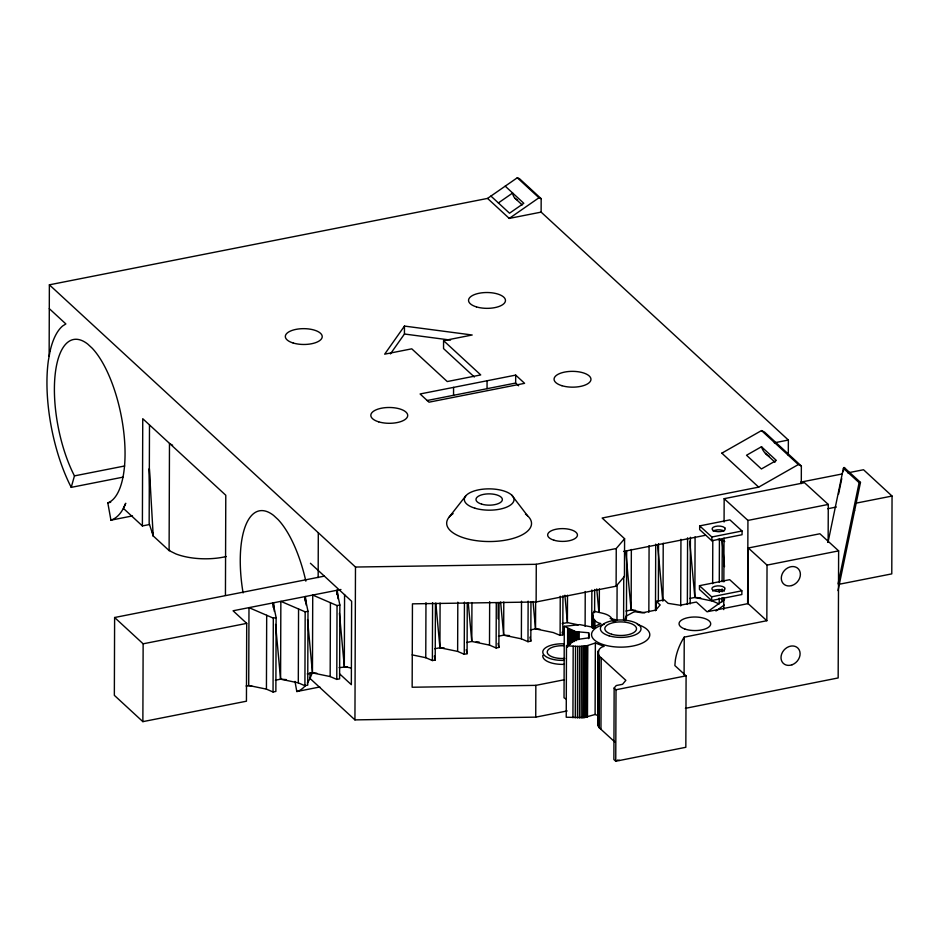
<?xml version="1.0" encoding="UTF-8"?>
<svg xmlns="http://www.w3.org/2000/svg" width="939" height="939" viewBox="0 0 939 939"><rect width="100%" height="100%" fill="white"/><g stroke="black" fill="none" stroke-linecap="round" stroke-linejoin="round"><path stroke-width="1.41" d="M318.168 577.579L318.298 532.753L49.368 284.822L487.564 198.411L517.295 177.764L519.478 178.692L541.169 198.681L541.122 212.12L788.361 440.039L788.302 455.462M49.133 356.362L49.368 284.822M324.307 576.135L114.617 617.51L114.347 695.341L142.869 721.645L246.441 701.21L246.711 623.379L233.06 610.784L340.951 589.492M149.512 524.525L142.388 525.934L142.751 418.712L225.783 495.252L225.442 595.22M142.869 721.645L143.139 643.814L114.617 617.51M149.489 425.097L149.16 523.41L153.21 535.923L169.102 550.571L175.816 553.893A43.84 18.803 0.2 0 0 226.276 556.534M273.038 607.216L273.049 602.897L276.125 617.569L275.866 691.433L273.049 691.996L266.43 689.132L266.688 615.28M273.049 691.996L273.308 618.132L248.988 607.639L248.718 685.47L266.43 689.132M307.992 611.289L307.734 685.141L304.917 685.705L298.297 682.853L280.585 679.179L280.855 601.347L305.175 611.841L307.992 611.289L304.917 596.605L304.905 600.925M298.297 682.853L298.555 608.988M304.917 685.705L305.175 611.841M310.034 672.653L310.011 678.439A101.142 38.757 78.8 0 1 307.288 683.099M339.859 604.998L339.601 678.862L336.784 679.413L330.164 676.561L312.452 672.899L312.734 595.068L337.042 605.561L339.859 604.998L336.784 590.314L336.772 594.645M330.164 676.561L330.422 602.697M336.784 679.413L337.042 605.561M351.139 668.016L344.32 666.608L344.578 594.54M567.156 710.94L535.735 717.138L354.942 719.884L355.482 567.039L318.298 532.753M390.413 353.921L404.439 334.014L404.463 326.079L472.2 335L443.572 340.646L443.548 348.592L474.348 376.997M435.414 603.519L435.215 660L432.386 660.551L425.766 657.699L425.966 602.662M432.386 660.551L432.586 602.627M467.258 603.026L467.082 653.708L464.253 654.26L457.633 651.408L439.933 647.746L440.086 603.061M453.549 395.296L453.572 387.384L515.687 375.107L524.608 383.335L429.006 402.185L420.085 393.969L453.572 387.384M457.633 651.408L457.809 602.169M464.253 654.26L464.441 602.134M471.93 602.545L471.801 641.454L489.501 645.116L496.121 647.98L498.879 647.441L499.032 602.545M487.036 388.699L487.071 380.753M489.501 645.116L489.653 601.676M496.121 647.98L496.285 603.084M498.139 618.813L498.198 602.885M530.958 602.028L530.817 641.137L527.988 641.689L521.38 638.837L503.668 635.175L503.785 602.016M518.633 385.788L515.664 383.053L515.687 375.107M521.38 638.837L521.509 601.183M527.988 641.689L528.129 601.136M562.942 595.713L562.813 634.823L560.102 635.351L553.247 632.546L535.535 628.884L535.629 601.5M535.735 717.138L535.84 685.364L564.409 679.73M535.84 685.364L412.151 687.242L412.444 603.847L536.134 601.981L536.275 564.304L616.254 548.529L624.588 538.716L602.134 518.023L758.677 487.141L798.361 464.547L801.354 466.026L801.296 483.608M560.102 635.351L560.243 596.253M615.878 620.937L612.956 621.008C610.538 612.967 600.479 613.449 594.187 611.125C590.103 616.677 594.845 622.58 600.772 623.531L593.061 627.264L579.797 624.623L564.292 626.336L564.034 697.818L566.264 699.097M564.292 626.336L575.595 631.607L588.659 632.757L589.387 637.769L576.757 639.529L566.487 645.75L566.229 717.232L584.035 717.631L595.103 714.485L598.859 715.917M567.496 595.209L567.402 622.592L578.295 624.846M567.579 647.229L567.649 628.261M569.011 645.128L569.069 629.083M570.442 644.377L570.501 629.787M571.851 642.065L571.886 630.386M572.931 717.654L573.189 646.173M573.189 641.102L573.224 630.891M574.433 641.501L574.468 631.29M575.56 640.363L575.595 631.607M575.29 717.807L575.548 646.325L566.487 645.75M576.558 640.609L576.593 631.853M577.403 639.318L577.438 632.017M577.45 717.877L577.708 646.396L575.548 646.325M578.084 639.424L578.119 632.135M578.588 639.494L578.612 632.205M578.882 639.529L578.917 632.229M579.422 717.889L579.68 646.408L586.922 645.762L595.361 643.004L604.129 646.349C598.202 647.323 595.725 654.741 601.218 657.816L625.855 680.341L622.534 684.296L616.254 685.54L614.141 688.041L613.883 759.522L615.749 761.236L685.834 747.291L686.092 675.834L674.859 665.563L675.364 660.035A287.616 123.349 0.2 0 1 683.228 638.673L684.238 637.135L766.834 620.714L767.034 565.114L748.324 548L819.911 533.763L838.633 550.876L838.163 677.946L685.411 708.335M581.182 717.83L581.441 646.349M582.72 717.748L582.978 646.267M584.035 717.631L584.293 646.149M585.114 626.254L585.232 591.5M585.138 717.502L585.396 646.02M586.006 717.361L586.265 645.879M586.664 717.232L586.922 645.762M587.133 717.138L587.391 645.656M587.474 717.044L587.72 645.551M588.636 638.602L588.659 632.757M591.734 627.663L591.863 590.009M592.709 627.604L592.744 615.937M592.861 628.144L592.908 615.01M593.061 628.414L593.096 618.202M593.331 627.51L593.366 618.766M593.659 627.991L593.683 619.235M593.976 628.367L594 619.611M594.281 627.193L594.305 619.893M594.516 627.393L594.551 620.092M594.61 612.627L594.692 589.457M594.68 627.498L594.704 620.21M595.103 714.485L595.361 643.004M614.881 742.021L599.164 727.655L597.873 724.908L598.166 651.443M598.12 725.753L598.343 650.95M597.873 724.908L598.554 650.563M598.284 722.044L598.613 691.116M598.542 726.669L598.8 655.187M599.282 611.982L599.364 588.917M599.164 727.655L599.434 656.173M600.96 729.298L601.218 657.816M536.134 601.981L616.113 586.194L616.254 548.529M615.749 761.236L616.019 689.754L614.141 688.041M617.099 585.208L616.982 619.975L610.174 618.566M623.602 619.928L623.754 576.487M624.588 538.716L624.447 576.393L616.113 586.194M625.832 620.808L626.008 616.207L633.074 612.357L634.975 611.747L642.159 612.827L655.798 610.115L660.152 604.939L656.279 601.406L664.237 599.821L668.11 603.354L680.188 605.256L696.374 602.04L707.02 611.77L748.113 603.601L766.834 620.714M626.442 617.921L626.665 551.31M644.764 612.838L631.137 610.021L631.348 549.479M648.849 612.24L649.084 545.618M655.481 610.749L655.715 544.127M656.255 610.162L656.279 601.406M658.345 601.5L658.544 543.575M663.016 600.854L663.216 543.2M680.716 605.948L680.951 539.326M684.097 675.059L684.238 637.135M687.36 604.458L687.583 537.836M690.177 603.906L690.411 537.284M719.227 598.166L719.204 603.965L712.584 601.113L694.872 597.439L695.083 536.908M699.461 585.69L699.449 589.422L711.609 600.549L741.845 594.54L741.857 590.807L729.685 579.68L699.461 585.69L711.621 596.817L711.609 600.549M699.672 525.887L699.661 529.619L711.832 540.747L742.056 534.725L742.068 530.993L729.908 519.877L699.672 525.887L711.844 537.014L711.832 540.747M712.642 583.729L712.795 540.289M719.239 592.38L719.251 589.481M719.274 582.239L719.427 538.798M722.032 601.958L722.044 597.615M722.068 591.816L722.079 588.929M722.103 581.687L722.255 539.69M723.758 609.622L723.793 597.943M723.852 581.887L724.016 538.094M724.075 522.037L724.157 498.679L804.5 482.705L828.28 504.443L828.139 542.39M747.632 603.624L747.937 520.417L724.157 498.679M748.113 603.601L748.324 548M847.788 472.857L863.528 469.746L892.05 496.05L891.78 573.882L838.938 584.304M50.072 351.174L48.37 360.553A101.154 38.757 78.8 0 0 71.235 487.364L122.892 477.176M827.998 542.437L843.398 468.291L844.748 468.033M838.539 494.114L841.755 478.655M843.21 471.636L844.079 467.422L860.476 482.4L838.011 590.608M838.104 583.905L859.126 482.669L843.398 468.291M71.223 487.364L74.451 475.885A83.536 32.008 78.8 0 1 55.072 375.342A83.536 32.008 78.8 0 1 87.761 344.108L92.198 348.205A83.536 32.008 78.8 0 1 123.995 434.229A83.536 32.008 78.8 0 1 108.431 502.623L107.809 502.846L110.931 520.171L132.493 515.91M624.623 620.726L625.855 616.418M312.441 672.57L310.011 678.439L354.942 719.884M404.463 326.079L384.673 354.167L411.763 348.827L447.257 381.551L480.745 374.931L443.572 340.646M449.218 517.002L465.826 495.804M708.006 611.453L724.568 599.54M715.929 610.996L724.215 605.045M498.374 202.93L512.647 193.011A11.561 9.449 -47.3 0 0 517.542 199.984M487.564 198.411L509.255 218.411L538.974 197.765L541.169 198.681M758.677 487.141L721.833 453.161L761.517 430.578L764.51 432.057L801.354 466.026M761.47 446.741L746.528 455.251L761.4 468.96L776.342 460.45L761.47 446.741A22.665 18.545 -47.3 0 0 769.17 456.154M169.736 550.301L169.102 550.571L169.478 443.501A43.84 18.803 0.2 0 0 172.635 445.239M110.931 520.171C118.431 517.671 122.974 510.311 125.72 503.257L123.373 508.363L142.388 525.934M294.987 681.421L296.806 691.527L298.25 691.104A101.142 38.757 78.8 0 0 305.621 685.317M859.126 482.669L860.476 482.4M747.937 520.417L828.28 504.443M711.844 537.014L742.068 530.993M767.034 565.114L838.633 550.876M711.621 596.817L741.857 590.807M616.019 689.754L686.092 675.834M509.255 218.411L541.122 212.12M427.034 400.53L515.664 383.053M74.451 475.885L124.676 465.979M107.809 502.846L110.685 502.271M721.833 453.161L722.666 452.997M774.299 442.821L788.361 440.039M800.591 482.165L842.072 473.984M143.139 643.814L246.711 623.379M273.308 618.132L276.125 617.569M827.787 508.727L836.356 507.037M856.345 503.093L892.05 496.05M623.578 551.439L705.576 535.265M246.065 685.998L251.64 685.693M275.385 680.212L280.585 679.179L286.418 679.625M307.253 673.92L312.452 672.899L316.83 673.228M339.12 667.629L347.242 666.831M434.722 648.767L439.933 647.746L444.311 648.074M466.589 642.487L471.801 641.454L468.221 602.545M498.456 636.196L503.668 635.175L509.501 635.609M530.324 629.905L535.535 628.884L539.913 629.212M562.191 623.625L567.402 622.592L564.891 595.209M625.937 611.043L631.137 610.021L635.515 610.35M689.672 598.472L694.872 597.439L700.717 597.885M296.806 691.527L319.812 686.984M355.482 567.039L536.275 564.304M577.708 646.396L579.68 646.408M476.179 641.783L479.09 642.006M404.439 334.014L450.556 340.094M617.393 760.074L619.728 760.437M412.151 654.882L425.766 657.699M717.912 539.291L724.767 541.533M853.974 509.889L854.643 510.499M517.295 177.764L538.974 197.765M505.205 186.157L523.798 203.293L509.525 213.212L490.933 196.075M515.1 198.375L522.201 204.925M761.517 430.578L798.361 464.547M765.438 453.431L774.992 462.234M49.297 308.649L65.871 323.943L62.702 325.927A101.154 38.757 78.8 0 0 50.072 351.174M310.422 563.271L351.632 601.277L351.339 684.672L339.542 673.791M511.696 495.076L527.542 515.757M562.132 632.182L562.813 634.823M529.925 637.147L530.817 641.137M466.19 649.718L467.082 653.708M434.323 656.009L435.215 660M152.083 530.688L153.21 535.923L153.092 533.141M498.057 643.438L498.879 647.441M152.928 533.211L153.21 535.923L149.336 468.608L149.77 490.604M722.114 540.711L724.497 566.651M689.707 541.228L694.872 597.439M657.711 546.075L662.746 600.854M625.844 552.367L631.137 610.021M596.758 588.917L598.871 611.982M533.023 601.5L535.535 628.884M500.616 602.016L503.668 635.175M435.825 603.061L439.933 647.746M337.301 590.22L338.099 598.859M339.425 613.273L344.32 666.608M305.433 596.5L306.231 605.15M307.558 619.564L312.452 672.899M273.566 602.791L274.364 611.442M275.561 624.412L280.585 679.179M243.084 592.908A83.536 32.008 78.8 0 1 273.636 515.464L278.073 519.56A83.536 32.008 78.8 0 1 305.844 581.147M564.715 658.415A14.907 6.397 0.2 0 1 547.237 652.347A14.907 6.397 0.2 0 1 563.423 645.75M564.245 660.363A19.343 8.298 0.2 0 1 542.789 652.147A19.343 8.298 0.2 0 1 563.811 643.849M564.233 664.331A19.343 8.298 0.2 0 1 542.848 655.305M525.453 514.079A42.431 18.193 0.2 0 1 516.368 537.366A42.431 18.193 0.2 0 1 461.26 536.991A42.431 18.193 0.2 0 1 453.114 513.598M637.288 624.447A29.132 12.489 0.2 0 1 642.382 643.039A29.132 12.489 0.2 0 1 598.753 642.816A29.132 12.489 0.2 0 1 604.282 624.282M712.666 591.042A6.596 2.829 0.2 0 1 718.535 589.586A6.596 2.829 0.2 0 1 724.309 591.136M713.124 531.063A6.596 2.829 0.2 0 1 724.051 530.993M724.744 527.777L724.544 527.601A6.596 2.829 0.2 0 0 713.217 527.272A6.596 2.829 0.2 0 0 718.053 531.685A6.596 2.829 0.2 0 0 724.744 527.777M724.521 587.591L724.321 587.403A6.596 2.829 0.2 0 0 713.006 587.075A6.596 2.829 0.2 0 0 717.83 591.5A6.596 2.829 0.2 0 0 724.521 587.591M378.687 421.846A18.451 7.911 0.2 0 0 407.643 416.13A18.451 7.911 0.2 0 0 381.469 408.207A18.451 7.911 0.2 0 0 378.687 421.846M553.987 540.218A14.907 6.397 0.2 0 0 577.391 535.606A14.907 6.397 0.2 0 0 556.24 529.197A14.907 6.397 0.2 0 0 553.987 540.218M476.437 306.889A18.451 7.911 0.2 0 0 505.393 301.173A18.451 7.911 0.2 0 0 479.207 293.238A18.451 7.911 0.2 0 0 476.437 306.889M561.933 385.706A18.451 7.911 0.2 0 0 590.889 380.002A18.451 7.911 0.2 0 0 564.715 372.067A18.451 7.911 0.2 0 0 561.933 385.706M293.191 343.017A18.451 7.911 0.2 0 0 322.147 337.312A18.451 7.911 0.2 0 0 295.961 329.378A18.451 7.911 0.2 0 0 293.191 343.017M474.934 508.21A24.848 10.658 0.2 0 0 513.926 500.51A24.848 10.658 0.2 0 0 478.667 489.829A24.848 10.658 0.2 0 0 474.934 508.21M481.613 504.126A13.193 5.657 0.2 0 0 502.318 500.041A13.193 5.657 0.2 0 0 483.597 494.372A13.193 5.657 0.2 0 0 481.613 504.126M792.035 664.789A10.552 8.615 -47.6 0 0 797.986 648.192A10.552 8.615 -47.6 0 0 781.647 654.049A10.552 8.615 -47.6 0 0 792.035 664.789M611.653 634.248A15.822 6.784 0.2 0 0 636.454 629.318A15.822 6.784 0.2 0 0 613.942 622.534A15.822 6.784 0.2 0 0 611.653 634.248M791.812 585.537A10.552 8.615 -47.6 0 0 798.584 569.116A10.552 8.615 -47.6 0 0 782.14 574.105A10.552 8.615 -47.6 0 0 791.812 585.537M684.789 628.989A15.822 6.784 0.2 0 0 710.483 624.963A15.822 6.784 0.2 0 0 689.355 617.416A15.822 6.784 0.2 0 0 684.789 628.989M609.082 635.82A20.329 8.721 0.2 0 0 640.95 629.482A20.329 8.721 0.2 0 0 612.028 620.785A20.329 8.721 0.2 0 0 609.082 635.82"/></g></svg>
